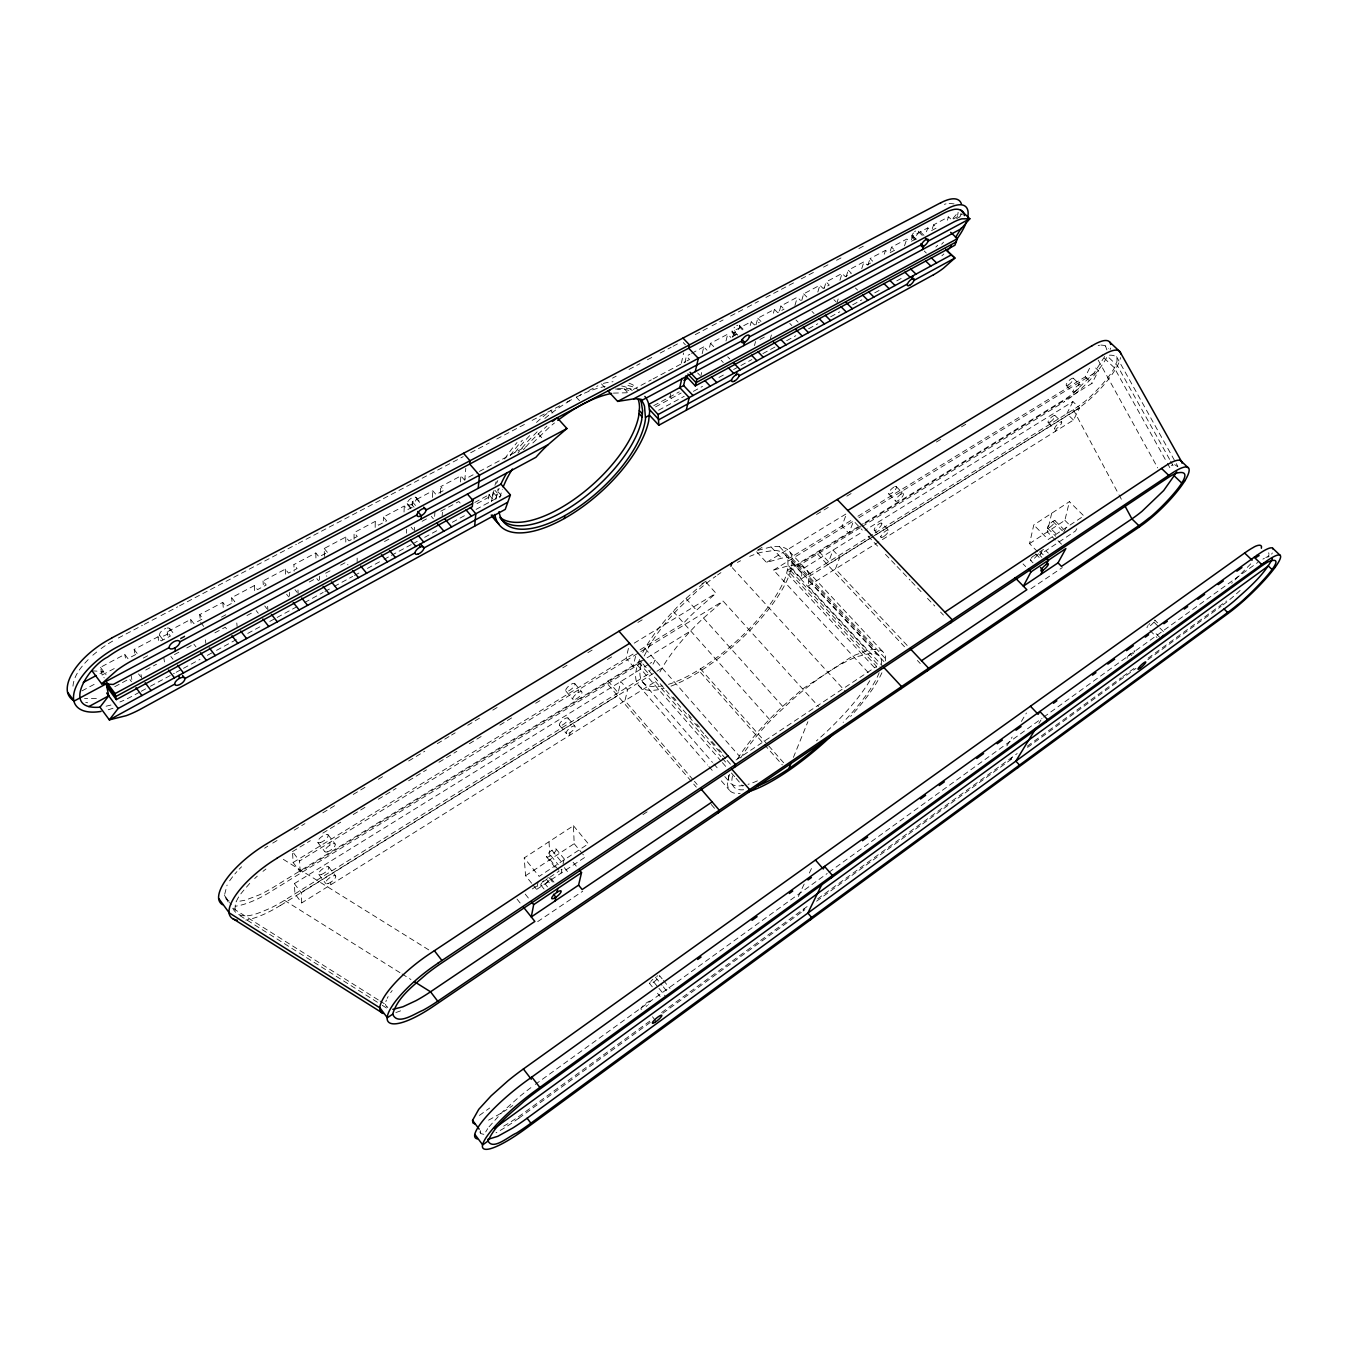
<?xml version="1.0" encoding="UTF-8"?>
<svg xmlns="http://www.w3.org/2000/svg" width="1348" height="1348" viewBox="0 0 1348 1348"><rect width="100%" height="100%" fill="white"/><g stroke="black" fill="none" stroke-linecap="round" stroke-linejoin="round"><path stroke-width="0.75" stroke-dasharray="5 3.75" d="M354.052 539.217L354.086 532.629L375.266 521.373L378.485 525.198L386.64 520.85L383.439 517.042L404.282 505.972L407.484 509.746L413.903 506.326M357.153 561.745L357.169 558.123M881.474 664.092L881.508 661.127A97.915 25.898 -42 0 0 869.999 653.409L857.176 656.628A97.915 25.898 -42 0 0 794.107 698.18L774.561 716.445A97.915 25.898 -42 0 0 744.13 752.555L740.692 757.913M228.166 902.014L224.408 895.392L227.087 885.046M375.165 527.405L375.266 521.373M885.535 660.874L885.585 657.74A103.375 27.348 -42 0 0 876.992 649.517L875.256 649.5A77.527 20.608 -42.2 0 0 867.337 650.595L852.863 655.92L802.633 688.946L782.699 706.369A78.117 20.928 -41.9 0 0 769.472 719.36L766.254 722.697A103.375 27.348 -42 0 0 740.473 754.29L736.834 759.952M383.338 520.8L383.439 517.042M404.029 512.021L404.282 505.972M406.489 533.201L406.658 529.292M412.134 505.483L412.303 501.709L432.809 490.807L436.027 494.548L443.93 490.335L440.712 486.611L460.898 475.895L464.1 479.585L477.58 472.407M414.274 530.91L414.459 527.27M432.405 497.463L432.809 490.807M434.646 516.385L434.899 512.189M440.274 493.267L440.712 486.611M442.161 515.863L442.414 512.206M72.96 686.183C73.938 674.573 82.397 665.339 90.282 657.521M460.409 481.977L460.898 475.895M464.774 480.444L465.785 468.379M1268.94 554.449L1268.721 552.747M958.142 212.327L957.619 215.326M496.35 496.03L493.25 492.475L489.004 494.767L488.515 497.951A96.921 42.951 -42 0 0 488.296 502.855M491.599 501.507L492.104 498.322M493.25 492.475L492.745 495.66A91.816 40.676 -42 0 0 492.526 500.31M495.845 499.198L498.052 488.903M532.932 884.861L536.622 889.427L538.425 880.109M569.581 735.334L570.12 732.621M577.972 692.72L578.545 689.772M791.36 567.929L801.437 578.781L802.195 569.193L863.225 531.398M883.934 667.58L808.177 586.026L808.918 575.428A101.336 32.521 -42 0 0 798.808 565.553L796.938 565.368A75.994 24.5 -42.2 0 0 788.546 565.739L773.55 570.086L868.5 672.837M561.088 873.15L561.931 869.241A6.201 1.786 -39.5 0 1 560.701 869.982M563.076 863.967L563.936 859.973M670.714 393.7L670.023 396.834L673.73 400.794M681.347 363.202L683.605 352.991M684.868 362.747L686.351 356.142L689.839 354.288M1037.589 551.72L1029.552 543.615L1033.764 524.962L1069.402 501.658L1083.843 515.913L1048.239 539.47L1033.764 524.962M628.438 648.371L626.146 658.33L633.156 666.401L636.003 654.505M702.19 353.665L703.791 346.874L706.975 350.21M1051.693 513.234L1047.312 531.904L1055.349 539.941M700.775 376.277L701.668 372.52M709.587 347.177L710.514 343.319L727.701 334.186L730.886 337.472M1029.552 543.615L1064.869 520.328L1069.402 501.658M725.999 340.977L727.701 334.186M732.655 337.286L734.323 330.664L751.24 321.683L754.425 324.935L759.312 322.324M493.907 490.638L492.745 495.07L474.766 504.809M495.862 498.642L499.114 488.33M750.229 325.542L751.24 321.683M499.771 497.766L502.299 489.307M756.009 324.834L757.778 318.212L774.443 309.349L777.628 312.567L784.047 309.147M754.476 345.56L755.554 341.533M773.381 313.225L774.443 309.349M770.348 338.719L771.393 334.961M779.498 310.899L780.88 305.945L797.325 297.2L800.493 300.402M794.932 305.491L797.325 297.2M801.723 300.469L803.661 293.847L819.854 285.237L823.021 288.388L829.273 285.068L826.105 281.917L842.062 273.442L845.23 276.559L851.38 273.273L848.229 270.173L863.967 261.815L867.118 264.899L873.201 261.664L870.033 258.58L885.552 250.34L887.658 252.379M876.251 667.429L876.554 666.384L787.468 570.339L863.276 523.597M703.74 733.615L641.732 662.593L640.873 665.508A95.573 31.846 -42 0 0 662.138 685.913M817.815 292.061L819.854 285.237M824.083 288.556L826.105 281.917M839.939 280.266L842.062 273.442M836.99 302.744L838.17 298.986M846.14 276.795L848.229 270.173M861.76 268.623L863.967 261.815M867.876 265.219L870.033 258.58M884.254 254.216L885.552 250.34M890.236 251.048L891.55 247.156L906.85 239.034L909.984 242.067M904.491 245.858L906.85 239.034M911.4 239.776L912.748 235.9L927.828 227.879L930.979 230.879L936.793 227.778L933.659 224.796L948.537 216.893L950.626 218.865M926.447 231.772L927.828 227.879M385.865 1001.615L386.421 1000.048M932.26 228.671L933.659 224.796M947.324 220.213L948.537 216.893M1268.738 555.275L1267.912 557.263M639.592 659.425L636.644 668.119A100.881 33.633 -42 0 0 664.227 688.339M232.766 908.266C240.129 922.689 258.597 912.967 269.347 908.636A63.339 22.646 -36.2 0 0 284.495 900.346L648.658 673.815L650.309 669.703M879.149 672.703L878.087 675.314A97.915 25.898 -42 0 1 843.14 722.376M793.416 757.391L807.89 721.719M881.811 523.26A5.139 1.601 -43.8 0 1 876.84 529.68A5.139 1.601 -43.8 0 1 875.425 527.22A5.139 1.601 -43.8 0 1 881.811 523.26L888.551 530.286A5.156 1.567 -43.7 0 1 883.563 536.689L882.384 539.604L1073.48 420.037L1079.563 408.006L1072.907 401.586L865.012 530.303M900.767 494.345L902.031 491.228M648.354 664.446L294.353 883.614L294.942 893.842L301.75 902.924L655.448 681.599L656.56 678.87M496.586 483.342L497.8 480.545M865.062 522.485L1063.488 400.154A48.781 14.12 -45.9 0 0 1073.294 393.212L1094.172 372.857L1105.613 355.08M798.319 896.487L804.183 884.018M809.356 873.032L812.844 865.601M644.192 655.971L649.803 645.153A95.573 31.846 -42 0 1 678.381 608.723L697.337 590.812A95.573 31.846 -42 0 1 715.855 576.186M804.133 908.72L802.987 911.096L806.39 908.619M1055.248 431.427L1056.714 428.479A4.92 1.382 -45.3 0 0 1061.786 422.21A4.92 1.382 -45.3 0 0 1056.124 425.749A4.92 1.382 -45.3 0 0 1056.697 428.496M1078.198 385.292L1079.748 382.141M1072.907 401.586L1066.875 413.651L1073.48 420.037M857.918 516.233L1085.258 376.85L1090.684 365.965M864.843 523.479L1092.049 383.321L1098.451 370.666L1092.958 365.46M1042.038 551.096L1040.268 554.432L1075.569 530.96L1077.406 527.607M387.179 998.363L388.14 996.56M1063.69 532.157L1066.15 527.624M642.777 652.483L646.029 646.636A100.881 33.633 -42 0 1 670.125 614.637L673.208 611.335A76.213 25.713 -41.9 0 1 685.964 598.495L703.37 583.229M653.005 664.16L655.246 660.166L650.073 663.368M659.846 671.995L663.165 666.165A101.336 32.521 -42 0 1 687.547 634.234L690.665 630.931A76.566 24.871 -41.9 0 1 703.504 618.058L723.084 601.056L818.539 706.504M485.701 1131.932L487.706 1128.664M1006.889 745.848L1012.129 737.036M1021.396 721.45L1026.435 712.991M1010.579 759.783L1012.146 757.205M1038.92 723.354L1040.976 720M229.632 880.817L232.934 876.301M390.65 992.634L392.184 990.544M489.004 1126.844L502.922 1111.426L519.806 1096.379A64.923 13.227 -39.2 0 1 532.174 1086.69M952.918 218.427L957.872 212.698M1250.759 563.852L1231.701 583.263M234.838 873.959L236.928 871.6M523.412 449.726L525.332 447.536M249.717 883.395C243.095 891.382 231.468 901.644 236.203 912.95M532.848 442.97L549.664 426.945A91.967 40.339 -42 0 1 554.5 422.952M239.169 869.19L241.562 866.781M537.144 431.815L528.365 440.695A91.9 40.507 -42 0 0 517.952 453.012M479.382 471.446L526.293 446.458A73.314 32.537 -41.9 0 1 538.358 433.904L546.951 426.069M935.832 247.055L937.719 245.252M640.081 649.787L683.655 623.062A76.415 25.208 -41.9 0 1 696.478 610.223L716.024 593.255L705.459 581.595M254.654 878.559L257.316 876.133M92.81 655.229L98.236 650.747M262.978 871.347L265.944 869.022M649.82 1021.127L523.31 1113.28A65.462 13.699 -39.1 0 1 508.87 1123.086L500.951 1127.737M661.615 1012.533L809.204 905.03M817.663 898.88L1017.184 753.549M1027.243 746.202L1121.216 677.758M1122.901 676.528L1136.347 666.738M1148.125 658.161L1220.462 605.454A51.51 8.593 -44 0 0 1226.343 600.972M518.896 1118.166L651.067 1021.835M662.879 1013.224L801.285 912.343M816.585 901.189L1013.982 757.306M1027.547 747.415L1136.01 668.355M1147.805 659.762L1221.052 606.364M535.274 1084.415L827.217 873.504M828.919 872.274L1042.004 718.332M1043.706 717.102L1255.881 563.801A51.072 8.341 -43.9 0 1 1257.768 562.47M479.382 1115.419L489.644 1108.039M537.684 921.628L582.74 891.213M1030.967 588.722L1062.308 567.575M642.929 814.613L649.938 809.963M532.325 888.922L539.133 884.389M542.503 882.148L559.285 871.01M1032.096 556.977L1044.178 548.956L1048.323 553.135M536.622 889.427L585.217 857.109L582.757 854.126M736.025 760.002L876.554 666.384M525.568 875.711L574.181 843.679L573.456 825.734L524.22 857.918L525.568 875.711L531.702 883.328M808.177 586.026L878.913 541.778M801.437 578.781L873.302 534.078M875.088 532.966L1073.328 409.64A48.899 13.834 -45.8 0 0 1083.135 402.681C1089.639 398.941 1135.909 353.007 1108.376 355.249M280.603 905.384L617.519 695.568M827.571 564.745L1074.305 411.089M301.75 902.924L301.227 892.78L655.212 672.298M656.948 671.22L662.121 668.001M809.002 576.506L1079.563 408.006M292.6 853.419L293.123 862.501L300.149 871.819L645.355 658.869M647.107 657.79L690.665 630.931M796.938 565.368L863.074 524.574M641.732 662.593L270.476 891.786A58.284 21.197 -36 0 1 235.563 906.193M860.243 527.691L786.794 573.035L875.644 668.928M862.029 526.596L1064.499 401.62M641.362 660.436L274.318 886.731A63.137 23.084 -36 0 1 259.17 894.937L245.269 900.194L236.001 901.846M293.123 862.501L633.105 654.05M850.824 520.581L789.979 557.887A75.859 24.837 -42.2 0 0 781.537 558.19L766.49 562.453L755.958 551.062M300.149 871.819L299.593 860.984L723.084 601.056M773.55 570.086L853.587 520.968L848.903 533.303L841.961 526.006L846.561 513.622L766.49 562.453M858.962 517.649L1098.451 370.666M292.499 851.599L310.36 840.697M322.863 833.081L340.724 822.179M353.227 814.546L365.729 806.913M378.249 799.297L396.11 788.395M408.613 780.762L426.474 769.86M438.976 762.243L456.854 751.341M469.374 743.692L481.927 736.042M499.855 725.106L512.392 717.456M535.695 703.252L542.873 698.871M607.392 659.509L614.57 655.128M634.234 643.131L716.024 593.255M272.751 843.107L279.912 838.776M294.218 830.132L304.951 823.645M322.829 812.844L335.349 805.278M353.227 794.461L365.746 786.895M378.266 779.329L385.427 775.016M408.663 760.963L424.755 751.24M437.274 743.675L449.794 736.109M451.58 735.031L455.169 732.857M467.722 725.275L480.276 717.692M492.812 710.11L499.99 705.762M562.739 667.85L569.918 663.519M587.846 652.685L595.007 648.337M637.874 622.439L645.001 618.142M701.904 583.735L708.863 579.539M757.745 549.984L764.872 545.687M816.5 514.481L828.969 506.949M846.83 496.148L854.009 491.818M936.388 442.026L943.549 437.696M961.461 426.861L968.639 422.531M655.532 406.894L681.128 393.026M139.434 692.249L132.087 696.242A60.441 28.814 -33.6 0 1 119.888 701.988M141.27 691.254L148.6 687.261M150.437 686.267L174.313 673.309M176.15 672.298L181.66 669.316M183.497 668.322L200.026 659.341M207.356 655.347L214.703 651.354M216.539 650.359L236.743 639.39M247.762 633.408L262.456 625.421M269.785 621.445L275.295 618.446M277.132 617.451L297.335 606.482M304.682 602.489L323.132 592.463M324.986 591.452L332.366 587.442M334.22 586.447L352.671 576.422M354.524 575.411L360.068 572.411M367.448 568.401L382.209 560.364M384.062 559.369L389.589 556.353M391.442 555.359L417.29 541.323M424.671 537.313L439.431 529.292M452.355 522.266L465.279 515.256M476.08 509.392L500.159 496.3M658.633 410.23L684.228 396.312M693.378 391.358L702.51 386.387M718.973 377.44L726.286 373.463M733.598 369.504L739.092 366.521M740.928 365.527L751.898 359.562M762.867 353.597L775.673 346.655M786.642 340.69L795.792 335.719M808.598 328.76L817.781 323.773M830.638 316.797L839.821 311.792M852.694 304.817L861.878 299.829M874.734 292.836L880.244 289.837M896.774 280.856L902.284 277.873M474.799 502.45L487.235 495.727M653.78 405.63L679.257 391.847M114.748 686.705L129.374 678.836L131.464 681.616M145.719 670.04L156.503 664.244M174.431 654.589L179.722 651.741M186.799 647.933L192.09 645.085M214.871 632.835L225.284 627.224L227.374 629.887M246.937 615.564L254.334 611.588M309.299 581.999L316.46 578.14L318.566 580.718M330.024 570.844L324.733 573.692L326.839 576.27M340.589 565.166L345.863 562.318L347.969 564.863M384.5 541.525L389.623 538.779M422.109 521.288L429.439 517.346M440.813 511.212L458.826 501.523L460.932 503.95M759.935 339.46L765.411 336.511M180.497 639.036L185.872 636.155M221.443 617.131L226.734 614.3M99.954 673.562L103.644 671.59L104.453 675.432M135.744 654.505L127.959 658.65L124.774 654.42L100.477 667.327L102.094 675.028L104.2 677.859M325.744 553.287L319.004 556.876L315.803 552.966L293.881 564.593L294.167 571.148M633.24 389.488L651.303 379.866M653.106 378.906L685.643 361.567M686.941 360.876L689.553 359.495L686.351 356.142M732.537 336.596L737.508 333.95L734.323 330.664M890.202 252.598L894.701 250.206M911.467 241.275L915.899 238.916M953.407 218.932L963.871 213.355M956.591 218.629L959.827 216.91M102.094 675.028L115.102 668.103M82.009 690.867L96.854 682.931M143.242 658.127L150.673 654.151M180.362 638.278L185.923 635.296M134.783 653.089L134.126 649.45L158.002 636.778L161.187 640.94L170.387 636.054L167.203 631.892L190.658 619.423L193.842 623.551L202.891 618.732L199.689 614.637L222.757 602.388L225.942 606.448L234.822 601.714L231.62 597.669L254.3 585.622L257.485 589.649L266.213 584.998L263.029 580.988L285.304 569.159L288.506 573.119L297.082 568.553L293.881 564.593M324.396 556.471L324.228 548.484L345.779 537.043L348.98 540.902L357.287 536.487L354.086 532.629M691.591 353.361L703.791 346.874M118.304 638.042L142.416 625.354M144.27 624.377L159.115 616.575M160.968 615.598L177.666 606.819M179.52 605.842L296.392 544.373M298.245 543.413L463.223 456.635M470.671 452.726L489.29 442.936M496.738 439.01L524.658 424.334M532.106 420.408L559.858 405.815M567.154 401.974L572.647 399.092M579.522 400.693L576.304 397.171L581.696 394.324M588.908 390.532L597.905 385.798M612.514 378.131L616.171 376.193M629.011 369.436L640.03 363.657M647.36 359.798L652.87 356.9M660.2 353.041L671.203 347.245M673.04 346.284L678.549 343.386M695.231 334.624L710.11 326.789M711.963 325.812L723.118 319.948M730.565 316.039L745.444 308.22M747.298 307.243L758.452 301.362M765.883 297.453L793.787 282.794M801.217 278.868L816.096 271.049M823.527 267.14L829.121 264.208M836.552 260.282L842.129 257.35M858.878 248.554L864.456 245.622M488.566 1120.171L501.304 1113.111A65.327 14.053 -39 0 0 506.949 1109.488M1265.789 557.516L1269.26 556.067M757.728 550.372L771.073 546.934A75.656 25.326 -42.2 0 1 779.565 546.715L781.469 546.934A100.881 33.633 -42 0 1 791.916 557.162L792.017 564.542L789.827 573.439A100.881 33.633 -42 0 1 669.535 686.654M1171.294 465.363L1172.541 464.993M110.957 705.038L105.296 706.403M1098.165 345.61L1099.564 345.257M96.399 698.483L84.553 698.55M613.441 393.111L627.073 392.774M617.569 388.949L623.922 388.477A72.792 32.066 -42.3 0 1 631.134 388.965M1100.844 345.037L1104.787 345.476L1108.376 348.643M949.11 203.346L954.064 203.902M615.497 389.016L624.849 389.437A91.9 40.507 -42 0 1 628.876 390.448M1174.664 464.656L1177.899 466.796M483.848 1134.325L481.135 1133.702L478.422 1130.247M92.018 670.815L103.644 671.59M85.699 702.342L87.654 702.78M229.143 901.071L225.874 898.88M283.35 859.367L428.816 949.919M284.495 900.346L400.255 972.835M402.041 973.947L410.938 979.524M378.266 999.896L234.771 909.512L232.463 906.378M380.035 1001.008L385.343 1004.344L387.803 1007.613M239.927 915.629L380.49 1004.193M382.276 1005.322L387.601 1008.675L385.343 1004.344M1104.214 358.18L1114.206 367.633L1166.391 461.471M1085.258 376.85L1092.049 383.321M923.97 235.327L918.527 230.104A4.886 1.904 -47.3 0 1 916.859 234.855A4.886 1.904 -47.3 0 1 912.074 237.4L914.787 240.011M1073.244 378.198L1080.085 384.753M918.679 231.957L922.757 235.866M912.748 235.9L916.842 239.708M911.905 235.563L915.983 239.472M1066.319 385.579L1073.143 392.133M924.239 251.031L926.295 253.003M891.55 247.156L893.64 249.195M1054.928 415.47L1061.584 421.924M1048.205 422.598L1054.827 429.052M855.475 288.034L857.547 290.073M1064.869 520.328L1070.228 525.636M833.89 299.66L835.962 301.716M1054.928 520.614L1063.016 528.686M1157.578 622.877L1154.747 620.063A5.409 0.977 -43.7 0 1 1154.444 621.344M1052.889 521.39L1062.342 530.809M1154.242 622.405L1158.488 626.651M1159.903 628.05L1164.167 632.296M1049.688 527.422A5.291 1.314 -44.3 0 0 1055.164 520.884A5.291 1.314 -44.3 0 0 1049.014 524.894A5.291 1.314 -44.3 0 0 1049.688 527.422L1056.411 534.128M1156.129 633.745L1160.358 637.975M1047.649 528.18L1055.72 536.251M1149.979 630.476L1157.022 637.537M1057.995 540.666L1061.938 544.609M803.661 293.847L806.829 297.015M811.985 311.455L814.057 313.528M1040.622 552.208L1043.251 554.87M1041.869 557.297L1037.943 553.337A5.139 1.264 -44 0 1 1037.909 553.792M1035.685 553.893L1039.628 557.87M796.011 320.049L798.1 322.138M780.88 305.945L783.003 308.085M1030.394 560.212L1033.006 562.857M789.776 323.402L791.849 325.508M1023.031 563.902L1025.676 566.581M757.778 318.212L760.946 321.464M1105.478 345.914L1106.877 349.924M739.614 325.609L743.742 329.856M896.437 486.746L903.396 493.89A5.308 1.651 -44.1 0 1 898.24 500.563A5.308 1.651 -44.1 0 1 896.875 497.901A5.308 1.651 -44.1 0 1 903.396 493.89M739.698 327.008L742.445 329.839M735.048 332.366L737.777 335.197M732.065 331.052L736.193 335.315M732.166 332.451L734.913 335.298M888.669 493.857L895.611 501.018M727.718 356.816L729.79 358.972M710.514 343.319L713.699 346.621M721.197 360.32L723.269 362.494M874.245 530.185L880.969 537.212M683.284 342.577L685.424 344.835M855.036 522.485L862.282 530.067M868.078 536.15L878.222 546.766M885.467 554.365L895.628 564.997M897.077 566.514L910.119 580.179M911.568 581.696L921.712 592.328M927.508 598.394L934.754 605.993M940.55 612.059L943.448 615.092M697.657 372.992L699.747 375.182M907.17 645.439L835.389 569.008L839.804 557.331L833.013 550.119L828.649 561.846L818.59 551.147L817.545 554.062L904.525 646.77M917.365 660.436L920.212 663.469M789.473 551.551L883.934 652.904M792.017 558.274L885.569 658.734M779.565 546.715L875.256 649.5M785.547 555.14L879.907 656.56M792.119 562.857L802.229 573.743M809.019 581.039L885.164 662.896M623.922 388.477L628.067 392.942M771.073 546.934L781.537 558.207M788.546 565.739L867.337 650.595M790.653 570.659L881.558 668.608M601.494 383.91L604.73 387.398M732.318 567.744L846.46 692.535M550.709 410.618L552.865 412.993M538.358 433.904L542.503 438.538M685.964 598.495L696.478 610.223M703.504 618.058L782.699 706.369M673.208 611.335L769.472 719.36M767.383 744.399L700.471 668.827L699.696 671.439L763.069 743.068M768.781 745.966L785.513 764.872M764.451 744.618L782.346 764.872M645.001 648.472L739.327 756.076M497.934 491.666L501.962 496.283M494.969 490.369L497.041 492.745M673.242 697.169L676.005 700.32M688.424 714.541L691.17 717.709M696.697 724.028L699.444 727.179M711.862 741.4L717.389 747.719M718.77 749.303L721.517 752.454M705.105 735.199L725.78 758.873M727.162 760.441L731.29 765.175M638.514 662.188L648.658 673.815M655.448 681.599L720.927 756.7M722.292 758.25L727.751 764.518M489.004 494.767L494.177 500.698M637.503 665.204L721.028 761.047M722.393 762.614L729.234 770.483M734.711 776.751L730.599 772.05L729.504 774.78A103.375 27.348 -42 0 0 740.136 793.433M736.075 778.318L742.9 786.154M642.71 682.105L712.469 762.378M713.85 763.962L719.31 770.247M724.786 776.549L730.262 782.851M638.682 685.576L707.548 764.99M708.93 766.574L714.44 772.926M721.332 780.863L729.588 790.4M693.074 779.767L624.966 700.674L627.646 689.468L620.771 681.515L618.159 692.788L608.015 680.993L607.392 683.79L696.309 787.131M694.439 781.351L697.152 784.519M711.255 804.486L714.811 808.631M415.875 497.328L419.531 501.591M574.602 683.436L581.679 691.743M416.414 498.625L420.054 502.905M431.259 516.368L433.365 518.812M412.303 501.709L415.521 505.466M411.646 504.354L414.072 507.202M407.163 503.545L410.803 507.825M407.719 504.843L411.359 509.123M566.042 691.271L573.102 699.595M411.14 527.203L413.229 529.68M567.963 717.945L574.821 726.05M559.336 725.157L566.497 733.666M573.456 825.734L588.368 843.814L539.149 876.385L524.22 857.918M574.181 843.679L581.544 852.627M324.228 548.484L327.446 552.394M573.102 862.282L576.725 866.713M556.252 849.173A6.184 1.82 -39.4 0 1 549.58 856.368A6.184 1.82 -39.4 0 1 548.316 853.335A6.184 1.82 -39.4 0 1 556.252 849.173L566.143 861.288M662.138 978.833L659.526 975.632A6.369 1.365 -40.1 0 1 653.763 982.018A6.369 1.365 -40.1 0 1 650.107 982.389M663.452 980.434L669.99 988.438M551.922 850.302L561.83 862.45M655.448 977.233L662.003 985.27M663.317 986.871L667.243 991.69M564.323 867.657L568.199 872.426M550.843 855.626L558.24 864.691M653.763 982.001L657.672 986.803M658.987 988.404L665.508 996.408M558.645 870.134L550.051 859.586L549.024 841.708M546.513 856.755L555.157 867.387M649.669 983.619L652.28 986.837M657.521 993.257L660.132 996.475M553.961 882.165L550.372 877.716A6.015 1.719 -39.3 0 1 544.508 884.339A6.015 1.719 -39.3 0 1 541.761 882.906M549.327 878.087L552.95 882.552M546.159 878.913L550.961 884.844M545.131 883.934L547.524 886.9M652.466 1016.78L656.24 1021.464M540.919 885.13L544.508 889.596M294.993 589.699L297.082 592.311M286.585 594.232L288.674 596.844M525.215 894.095L528.837 898.611M517.009 899.082L520.901 903.952M264.747 605.993L266.837 608.622M256.187 610.593L258.277 613.239M200.65 622.473L203.818 626.55M193.859 644.142L195.949 646.838M169.814 628.64L174.65 634.925M328.07 834.766L335.147 843.983M159.839 635.7L163.445 640.435M317.808 842.483L324.885 851.734M170.893 656.493L172.982 659.223M328.76 866.933L335.618 875.93M318.853 874.448L325.694 883.479M293.679 853.166L299.593 860.984M134.126 649.45L137.311 653.662M138.541 673.916L140.613 676.679M294.353 883.614L301.227 892.78M100.477 667.327L106.037 674.809M224.408 895.392L231.317 904.811M1116.565 356.698L1177.697 466.122M1169.609 459.348L1117.391 365.679L1107.399 356.243A44.905 12.958 -45.9 0 1 1064.549 401.502M1170.637 461.185L1174.731 468.531M1167.419 463.324L1171.513 470.671M1098.199 360.118L1157.696 467.857M1073.328 409.64L1117.997 492.964M1118.992 494.817L1122.951 502.231M480.629 1133.179L480.292 1130.635M124.774 654.42L125.465 658.043M131.11 675.5L131.851 679.51M141.035 674.573L141.658 678.061M158.002 636.778L158.575 640.418M163.849 657.908L164.473 661.935M167.203 631.892L167.742 635.548M190.658 619.423L191.13 623.096M199.689 614.637L200.144 618.294M205.418 639.879L205.84 643.417M222.757 602.388L223.347 608.285M231.62 597.669L231.974 601.36M236.793 622.978L237.113 626.534M254.3 585.622L254.738 591.553M263.029 580.988L263.281 584.695M267.645 606.364L267.881 609.936M285.304 569.159L285.608 575.107M289.432 592.362L289.618 596.22M297.975 590.02L298.127 593.609M315.803 552.966L315.954 558.948M319.476 576.203L319.56 580.078M329.906 842.382L329.957 845.112M330.715 882.249L330.766 884.777M345.779 537.043L345.796 543.042M1240.143 590.441A47.416 7.869 -44 0 1 1221.12 606.263M1262.891 559.134A51.072 8.341 -43.9 0 1 1264.39 558.274M1272.276 552.95A47.382 7.869 -44 0 1 1271.686 554.163M518.913 1118.099A60.407 12.57 -39.1 0 1 496.013 1132.792M512.796 1105.495A65.327 14.053 -39 0 1 509.864 1107.534M1153.854 622.169A5.409 0.977 -43.7 0 1 1149.086 626.719A5.409 0.977 -43.7 0 1 1147.081 627.022M1147.434 626.382A5.409 0.977 -43.7 0 1 1148.041 625.556M1148.833 624.613A5.409 0.977 -43.7 0 1 1149.777 623.619M1127.484 656.998A5.257 0.944 -43.5 0 1 1132.708 651.792A5.257 0.944 -43.5 0 1 1134.376 652.028M1133.786 652.803A5.257 0.944 -43.5 0 1 1133.028 653.713M1132.101 654.673A5.257 0.944 -43.5 0 1 1131.107 655.617M1127.248 658.178A5.257 0.944 -43.5 0 1 1127.147 657.622M650.798 981.462A6.369 1.365 -40.1 0 1 652.887 979.305M656.678 976.407A6.369 1.365 -40.1 0 1 657.773 975.8M641.766 1009.18A6.184 1.297 -40 0 1 642.861 1005.996A6.184 1.297 -40 0 1 649.584 1001.143A6.184 1.297 -40 0 1 648.455 1004.327M647.36 1005.389A6.184 1.297 -40 0 1 646.13 1006.434M1074.373 410.972A45.023 12.688 -45.8 0 0 1117.543 365.594A44.989 12.671 -45.8 0 0 1120.576 357.557M1110.499 348.07A44.888 12.941 -45.9 0 1 1110.162 349.503M881.912 672.753A103.375 27.348 -42 0 1 850.622 716.395M743.641 789.76A97.915 25.898 -42 0 1 732.537 775.875M668.473 684.329A95.573 31.846 -42 0 0 785.985 575.832L788.024 567.407L787.889 560.431A95.573 31.846 -42 0 0 774.342 550.405L760.761 552.394A95.573 31.846 -42 0 0 749.69 556.404M717.54 574.989A95.573 31.846 -42 0 1 720.91 572.647M737.407 562.453A95.573 31.846 -42 0 1 740.574 560.768M869.797 680.706A97.831 26.134 -42 0 1 816.433 740.878M757.374 780.88A97.831 26.134 -42 0 1 748.039 784.317M743.928 785.328A97.831 26.134 -42 0 1 728.459 775.302M400.575 1010.848A58.79 16.547 -38 0 1 395.739 1012.55M280.603 905.283A58.453 20.793 -36.1 0 1 245.757 920.077M264.612 848.229A62.564 22.63 -36 0 1 267.78 846.156M542.621 881.895A6.015 1.719 -39.3 0 1 543.699 880.834M547.372 878.171A6.015 1.719 -39.3 0 1 548.467 877.666M1037.64 554.466A5.139 1.264 -44 0 1 1032.635 559.639A5.139 1.264 -44 0 1 1030.681 559.083M1031.186 558.274A5.139 1.264 -44 0 1 1031.894 557.347M883.563 536.689A5.156 1.567 -43.7 0 1 882.182 534.263A5.156 1.567 -43.7 0 1 888.551 530.286M894.735 486.679A5.291 1.685 -44.2 0 1 894.634 490.537A5.291 1.685 -44.2 0 1 888.602 493.705A5.291 1.685 -44.2 0 1 893.791 487.167M504.658 458.96A96.921 42.951 -42 0 1 517.009 442.532M536.487 422.413A96.921 42.951 -42 0 1 547.288 413.246M603.331 383.388A96.921 42.951 -42 0 1 613.037 381.72M628.977 383.186A96.921 42.951 -42 0 1 635.902 386.977M494.935 485.347A91.816 40.676 -42 0 1 496.182 481.64M510.201 455.658A91.816 40.676 -42 0 1 522.434 440.156M544.828 418.453A91.816 40.676 -42 0 1 569.648 400.878M576.304 397.171A91.816 40.676 -42 0 1 582.841 393.936M584.459 393.195A91.816 40.676 -42 0 1 605.168 386.472M621.664 386A91.816 40.676 -42 0 1 632.279 390.6M627.932 385.511A72.741 32.2 -42.3 0 1 630.038 386.05L632.161 386.606A97.005 42.765 -42 0 1 639.07 390.381M514.902 452.675A97.005 42.765 -42 0 1 520.21 446.121L523.091 442.852A73.247 32.672 -41.9 0 1 532.005 433.315M943.87 253.963A43.372 16.513 -47.3 0 1 941.864 255.834M943.549 242.151A43.304 16.665 -47.4 0 1 941.662 244.207M961.124 213.119A43.288 16.648 -47.4 0 1 959.961 216.826M944.358 204.34A46.624 17.928 -47.3 0 1 946.026 203.868M112.996 708.256A55.807 26.471 -33.5 0 1 106.913 710.126M101.1 648.573A59.801 28.493 -33.5 0 1 113.283 640.738M167.068 628.016A6.117 2.966 -34.4 0 1 168.247 633.139A6.117 2.966 -34.4 0 1 159.687 635.481A6.117 2.966 -34.4 0 1 165.737 628.37M415.184 497.024A5.577 2.645 -39.4 0 1 413.229 503.326A5.577 2.645 -39.4 0 1 407.197 503.225A5.577 2.645 -39.4 0 1 414.24 497.024M739.193 325.239A5.089 2.174 -45.1 0 1 737.676 330.294A5.089 2.174 -45.1 0 1 732.267 332.602A5.089 2.174 -45.1 0 1 734.711 327.143M736.733 325.677A5.089 2.174 -45.1 0 1 737.693 325.272M912.074 237.4A4.886 1.904 -47.3 0 1 913.725 232.665M914.618 231.755A4.886 1.904 -47.3 0 1 915.562 230.98M1075.03 391.611A5.072 1.449 -45.7 0 0 1080.304 385.09A5.072 1.449 -45.7 0 0 1074.508 388.645A5.072 1.449 -45.7 0 0 1075.03 391.611M1050.075 422.042A4.92 1.399 -45.3 0 0 1055.147 415.774A4.92 1.399 -45.3 0 0 1049.469 419.279A4.92 1.399 -45.3 0 0 1050.075 422.042M1068.206 385.056A5.072 1.466 -45.8 0 0 1073.446 378.535A5.072 1.466 -45.8 0 0 1067.667 382.074A5.072 1.466 -45.8 0 0 1068.206 385.056M327.379 851.869A6.42 2.292 -36.8 0 0 335.332 844.589A6.42 2.292 -36.8 0 0 327.311 847.117A6.42 2.292 -36.8 0 0 327.379 851.869M328.103 883.53A6.235 2.14 -36.8 0 0 335.804 876.486A6.235 2.14 -36.8 0 0 328.036 879.081A6.235 2.14 -36.8 0 0 328.103 883.53M321.279 874.532A6.218 2.174 -36.7 0 0 328.963 867.489A6.218 2.174 -36.7 0 0 321.178 870.033A6.218 2.174 -36.7 0 0 321.279 874.532M568.957 733.261A5.678 1.921 -40 0 0 575.141 726.437A5.678 1.921 -40 0 0 567.879 729.875A5.678 1.921 -40 0 0 568.957 733.261M562.133 725.14A5.662 1.938 -40 0 0 568.283 718.332A5.662 1.938 -40 0 0 561.021 721.736A5.662 1.938 -40 0 0 562.133 725.14M320.319 842.635A6.42 2.325 -36.7 0 0 328.255 835.372A6.42 2.325 -36.7 0 0 320.217 837.849A6.42 2.325 -36.7 0 0 320.319 842.635M575.63 699.241A5.847 2.039 -40.2 0 0 581.999 692.164A5.847 2.039 -40.2 0 0 574.534 695.585A5.847 2.039 -40.2 0 0 575.63 699.241M568.57 690.934A5.83 2.056 -40.2 0 0 574.922 683.874A5.83 2.056 -40.2 0 0 567.457 687.261A5.83 2.056 -40.2 0 0 568.57 690.934"/><path stroke-width="1.5" d="M488.06 1140.981C492.947 1150.973 509.342 1135.808 516.469 1133.095A65.614 13.328 -39.2 0 0 530.893 1123.204L1227.674 612.498A51.595 8.358 -43.9 0 0 1237.666 604.629C1241.609 602.758 1295.731 550.978 1268.148 561.863A51.123 8.223 -43.9 0 0 1259.639 567.424L539.267 1089.588A64.99 13.059 -39.2 0 0 523.782 1101.569C510.808 1113.397 495.306 1124.518 488.06 1140.981L482.719 1144.89L474.934 1134.527M419.649 547.355L419.818 544.255M421.166 518.963L421.334 515.728L417.695 511.465M933.524 274.756L658.835 425.243L658.144 414.51L648.708 404.383L683.621 385.528L685.441 377.491M467.402 494.042L472.878 500.361L472.306 506.713L116.299 699.612L106.846 686.873M474.664 526.141L475.827 513.756L470.418 507.505M478.22 488.313L479.45 475.221L469.694 464.049L469.98 460.713L463.493 453.299M564.374 518.475L564.846 515.627M581.544 872.611L533.673 904.643L531.281 916.943L578.578 885.147L581.544 872.611L579.135 869.662M392.706 1014.151C397.609 996.964 413.566 985.691 426.288 974.267A63.255 17.339 -38.1 0 1 441.672 963.011L1166.913 478.422A50.028 11.054 -44.6 0 1 1175.641 473.367C1205.432 465.296 1154.174 515.29 1148.799 518.138A50.483 11.222 -44.7 0 1 1138.807 525.636L437.729 1001.21A63.845 17.709 -38.2 0 1 423.171 1010.191C415.285 1013.224 397.475 1026.216 392.706 1014.151L387.348 1017.757L380.001 1007.933L229.261 912.899L218.898 898.762M555.09 900.936L555.898 897.246L553.506 894.28M556.96 892.275L557.786 888.517M681.852 378.4L679.763 387.617L689.199 397.609L686.25 410.23M695.248 371.677L698.348 358.366L688.659 348.205L689.418 344.818L682.964 338.078M1261.374 548.248C1262.84 542.806 1255.291 545.974 1253.168 547.541A50.938 8.695 -44 0 0 1244.625 553.017L523.378 1068.981A64.704 13.766 -39 0 0 507.91 1080.86L491.093 1095.857L478.742 1109.353L472.558 1120.34L472.912 1122.935L475.086 1124.08M685.812 375.873L695.298 385.899L696.832 379.411L957.383 238.697L950.677 232.328M736.143 374.778L736.968 371.593M743.776 345.594L744.652 342.274A5.089 2.14 -45 0 0 749.252 335.5A5.089 2.14 -45 0 0 742.664 339.022A5.089 2.14 -45 0 0 744.635 342.274L741.906 339.443M730.919 566.211L731.829 563.093M718.383 812.777L719.293 810.215L701.246 789.254M734.508 767.332L735.503 764.535L618.985 631.218M911.905 278.952L913.068 275.717M922.42 249.599L923.616 246.229A4.886 1.87 -47.2 0 0 928.351 239.641A4.886 1.87 -47.2 0 0 922.487 242.775A4.886 1.87 -47.2 0 0 923.599 246.229L920.903 243.617M1272.428 558.797C1263.413 575.748 1248.164 588.469 1234.06 601.124A51.544 8.476 -44 0 1 1224.068 608.976L527.102 1118.233A65.546 13.514 -39.2 0 1 512.661 1128.074L497.783 1136.313L487.69 1139.431M957.383 238.697L954.923 245.218L695.298 385.899M788.85 768.646L791.141 763.019M748.359 792.422L749.656 789.625L731.846 769.202M900.565 689.081L901.559 686.57L883.934 667.58M471.817 499.855L500.951 484.134L501.793 482.196A97.09 42.58 -42 0 1 506.915 472.659M503.158 486.898L505.702 481.101A91.967 40.339 -42 0 1 512.425 469.02M500.951 484.134L510.42 494.935L505.247 509.392L141.388 708.711A60.626 28.46 -33.8 0 1 126.173 715.687L109.34 719.866L99.988 707.194C59.497 710.396 89.558 665.575 107.503 657.15A59.919 28.274 -33.6 0 1 122.87 647.546L943.347 213.456A46.691 17.76 -47.2 0 1 952.362 209.85C957.029 208.148 964.208 209.563 964.376 215.579M1176.821 471.918L1163.678 490.554L1141.891 511.414A50.398 11.441 -44.8 0 1 1131.899 518.879L1061.483 566.362L1058.012 562.874L1065.88 548.552L1030.95 571.923L1023.368 586.161L1058.012 562.874M821.825 884.524L807.873 913.085L811.631 917.449L810.468 919.808M927.255 670.967L928.587 668.237L910.035 648.506M950.829 622.81L952.261 619.861L837.226 499.485M831.143 878.02L832.424 875.442L824.538 866.41L823.291 869.005L815.456 860.041M961.259 228.048L955.496 237.602M1040.791 574.45L1043.082 570.204A5.156 1.23 -44 0 0 1048.424 563.902A5.156 1.23 -44 0 0 1042.408 567.929A5.156 1.23 -44 0 0 1043.082 570.204L1040.487 567.559M1046.183 564.492L1048.525 560.178L1045.88 557.516M1035.854 728.392L1015.836 761.131L1019.526 765.074L1017.942 767.635M1045.863 722.376L1047.581 719.596L1039.847 711.491L1038.145 714.288L1030.462 706.234M99.988 707.194L108.733 695.838L106.222 683.84L74.123 701.061L67.838 692.484M510.42 494.935L118.118 708.509L109.34 719.866L174.684 684.161M92.018 670.815L101.639 683.773L113.232 684.464L535.948 457.275A73.5 32.099 -41.9 0 1 548.046 444.722L566.918 428.529L557.179 417.762L552.394 421.536M1228.23 613.391L526.461 1128.108A60.542 12.233 -39.2 0 1 482.483 1145.059A60.508 12.216 -39.2 0 1 535.661 1090.465L1264.272 562.638M1275.191 567.171L1272.006 569.479L1268.35 565.975L494.379 1128.394M1256.74 555.427L527.691 1080.001A60.374 12.553 -39.1 0 0 474.698 1134.696A60.407 12.57 -39.1 0 0 477.344 1138.891M697.691 959.456L701.078 957.013M751.999 920.347L757.087 916.674M789.338 893.454L792.742 891.011M808.008 880.008L811.412 877.565M862.501 840.764L867.623 837.074M920.482 799.01L925.604 795.337M939.253 785.513L944.358 781.823M976.761 758.486L983.585 753.583M997.217 743.759L1002.339 740.069M1015.988 730.245L1021.093 726.572M1053.445 703.268L1056.849 700.825M1092.537 675.129L1095.941 672.669M1107.837 664.109L1114.628 659.206M1126.524 650.646L1133.331 645.743M1145.227 637.183L1148.631 634.74M1163.897 623.736L1167.301 621.293M1184.252 609.077L1187.655 606.634M1197.833 599.304L1204.623 594.417M1218.188 584.644L1223.276 580.971M1236.857 571.198L1241.946 567.542M1139.616 526.782L433.551 1006.181A58.908 16.243 -38.1 0 1 387.112 1017.909A58.891 16.227 -38.1 0 1 437.78 963.365M712.132 801.908L582.168 889.545L578.578 885.147M921.526 660.722L1026.856 589.716L1015.044 577.669M1184.825 480.764L1181.606 482.921L1174.58 476.198M437.797 963.264L1171.328 473.637A46.455 10.278 -44.7 0 1 1184.959 480.663A46.472 10.278 -44.7 0 1 1139.683 526.664M728.004 755.958L430.231 953.457A58.756 16.53 -38 0 0 379.765 1008.085A58.79 16.547 -38 0 0 383.338 1013.528M944.881 612.127L1164.116 466.728A46.371 10.481 -44.7 0 1 1181.994 463.156M277.115 858.103L629.6 643.367M847.74 510.471L1102.361 355.367M1092.099 345.661L266.483 843.966A58.25 21.164 -36 0 0 218.662 898.914A58.284 21.197 -36 0 0 222.504 904.693M414.982 552.899L184.946 678.566A5.965 2.747 -34.6 0 1 177.599 685.306A5.965 2.747 -34.6 0 1 176.874 680.184A5.965 2.747 -34.6 0 1 184.946 678.566L182.603 675.483M507.354 502.45L423.98 547.979L421.284 544.794M731.576 379.984L658.919 419.666L649.534 409.573M739.024 375.923L907.44 283.973M658.144 414.51L951.267 254.924L954.906 258.058L943.314 268.336A47.214 17.76 -47.3 0 1 933.524 274.756M645.574 417.324L649.483 415.184L658.835 425.243M88.816 706.588L108.733 695.838M116.299 699.612L115.085 693.597L472.878 500.361M472.592 503.545L115.692 696.613L106.222 683.84M956.153 241.966L696.057 382.663L687.918 374.07M683.925 380.372L687.362 378.535M169.174 647.613L101.639 683.773L117.158 670.074A60.087 27.92 -33.8 0 1 132.542 660.385L566.918 428.529M179.773 641.934A6.133 2.915 -34.5 0 0 171.432 643.451A6.133 2.915 -34.5 0 0 172.207 648.894A6.133 2.915 -34.5 0 0 179.773 641.934L416.869 514.97M548.046 444.722L426.12 510.016L423.693 507.168M609.785 390.381L607.948 390.903L617.687 401.418L633.594 398.89L741.703 340.977M749.319 336.899L921.409 244.696M83.29 682.442L96.247 675.533M617.687 401.418L952.884 222.487A46.809 17.524 -47.1 0 1 961.882 218.831L969.835 218.764L961.107 228.789L642.861 399.834A72.994 31.644 -42.3 0 0 633.594 398.89M111.598 638.042L940.82 202.706M392.824 1009.366L402.934 1006.771L415.959 1000.688A63.71 18.029 -38.1 0 0 430.534 991.791L534.87 921.442L523.496 907.204M414.493 981.748L430.534 991.791L437.729 1001.21M232.867 918.662L382.327 1012.938M1109.589 341.954L1119.733 351.508M960.349 209.833L969.835 218.764L928.199 241.073L925.486 238.461M1181.168 461.083L1188.313 467.891M1272.765 548.316L1280.212 555.41M945.689 249.245L954.906 258.058L914.096 280.333L911.45 277.772M945.976 249.869L951.267 254.924M1161.521 468.447L1168.75 475.372M1254.179 557.263L1261.728 564.492M1244.625 553.017L1252.124 560.195M931.283 257.822L936.59 262.911M925.554 260.922L930.845 266.028M910.675 268.993L915.983 274.133M904.845 272.144L910.153 277.3M889.764 280.317L895.072 285.506M1138.807 525.636L1131.899 518.879L1124.94 505.921M1224.068 608.976L1227.674 612.498M883.867 283.518L889.175 288.725M868.567 291.808L873.892 297.049M862.568 295.043L867.91 300.301M845.735 302.121L852.391 308.743M841 306.737L846.325 312.045M825.262 315.264L830.604 320.622M819.095 318.6L824.454 323.958M803.138 327.244L808.497 332.653M795.556 329.266L802.245 336.056M1028.305 569.244L1030.95 571.923M780.711 339.393L786.069 344.869M773.044 341.465L779.734 348.306M757.947 351.727L763.322 357.254M751.527 355.215L756.885 360.742M733.514 362.848L740.237 369.807M728.341 367.768L733.716 373.362M711.424 376.935L716.799 382.562M704.819 380.507L710.194 386.168M690.024 372.233L696.832 379.411M683.621 385.528L693.041 395.503M639.373 410.635L642.474 413.971M639.053 413.6L642.137 416.936M466.037 509.881L471.446 516.149M444.874 519.031L451.631 526.933M437.106 523.226L443.88 531.163M418.335 535.712L423.744 542.115M410.466 539.975L415.875 546.412M389.488 550.456L395.419 557.533M381.484 554.786L387.398 561.897M360.691 566.059L366.622 573.22M352.553 570.457L358.484 577.652M331.423 581.898L337.337 589.16M323.149 586.38L329.064 593.659M301.682 598.006L307.58 605.353M293.257 602.573L299.172 609.936M531.247 901.627L533.673 904.643M271.42 614.402L277.334 621.832M262.877 619.035L268.774 626.483M240.669 631.049L246.566 638.581M231.957 635.767L237.855 643.316M209.378 648L215.276 655.617M434.376 950.711L441.925 960.501M531.837 1077.035L539.807 1087.381M523.378 1068.981L531.297 1079.259M200.532 652.786L206.429 660.436M527.102 1118.233L530.893 1123.204M177.548 665.221L183.446 672.938M168.551 670.091L174.448 677.842M145.18 682.762L151.06 690.564M472.558 1120.34L479.18 1129.169M136.03 687.716L141.911 695.551M106.762 682.408L115.085 693.597M106.644 693.041L118.118 708.509M1120.222 352.199L1181.589 461.639M174.937 647.899L175.392 651.05M178.947 675.399L179.385 678.398M1228.314 613.289A47.5 7.65 -43.9 0 0 1275.326 567.07A47.466 7.65 -43.9 0 0 1264.188 562.756M1256.656 555.544A47.382 7.869 -44 0 1 1273.186 549.327M1255.814 557.651A51.022 8.459 -43.9 0 1 1259.133 555.544M1163.391 635.363A5.426 0.944 -43.6 0 1 1162.364 636.323M1092.032 345.779A44.888 12.941 -45.9 0 1 1110.668 344.448M1102.293 355.484A44.989 12.671 -45.8 0 1 1120.778 353.968M833.081 734.256A103.375 27.348 -42 0 1 748.359 791.765M825.852 739.21A97.915 25.898 -42 0 1 757.475 786.086M237.349 920.28A58.453 20.793 -36.1 0 1 229.025 913.051A58.419 20.759 -36.1 0 1 277.132 858.204M496.131 520.749A96.921 42.951 -42 0 1 491.279 515.02M638.244 399.463A91.816 40.676 -42 0 1 639.508 407.399L638.598 416.633A91.816 40.676 -42 0 1 576.742 497.496A91.816 40.676 -42 0 1 499.872 517.312M639.929 399.446A91.9 40.507 -42 0 1 641.378 402.833L642.608 410.736L641.682 419.969A91.9 40.507 -42 0 1 576.54 503.09A91.9 40.507 -42 0 1 500.378 518.323M499.164 524.237A97.005 42.765 -42 0 1 492.761 514.953M644.866 396.43A97.09 42.58 -42 0 1 648.422 403.119L649.669 411.46L648.641 421.183A97.09 42.58 -42 0 1 569.564 515.458A97.09 42.58 -42 0 1 494.834 514.431M641.109 399.884A91.967 40.339 -42 0 1 644.513 406.203L645.507 418.554A91.967 40.339 -42 0 1 572.951 510.774A91.967 40.339 -42 0 1 499.03 511.65M557.786 420.391A91.967 40.339 -42 0 1 611.604 393.431M966.162 222.69A43.372 16.513 -47.3 0 1 956.575 239.489M951.486 245.909A43.372 16.513 -47.3 0 1 947.779 250.037M967.729 217.23A43.355 16.496 -47.3 0 0 947.122 208.822L118.034 646.585A55.774 26.438 -33.5 0 0 73.887 701.179A55.807 26.471 -33.5 0 0 101.066 711.39M940.769 202.823A43.288 16.648 -47.4 0 1 961.427 204.087M74.073 700.842A55.689 26.674 -33.4 0 1 67.602 692.619A55.672 26.657 -33.4 0 1 111.614 638.16M1140.088 668.288A5.274 0.893 -43.4 0 0 1145.783 662.07A5.274 0.893 -43.4 0 0 1139.835 666.401A5.274 0.893 -43.4 0 0 1140.088 668.288M655.027 1022.29A6.218 1.247 -40.1 0 0 661.851 1015.33A6.218 1.247 -40.1 0 0 654.302 1020.116A6.218 1.247 -40.1 0 0 655.027 1022.29M554.651 898.004A6.049 1.668 -39.4 0 0 561.156 891.045A6.049 1.668 -39.4 0 0 553.455 895.257A6.049 1.668 -39.4 0 0 554.651 898.004M420.121 516.267A5.594 2.612 -39.5 0 0 426.019 509.258A5.594 2.612 -39.5 0 0 418.369 511.92A5.594 2.612 -39.5 0 0 420.121 516.267M418.15 554.045A5.443 2.46 -39.2 0 0 423.862 547.271A5.443 2.46 -39.2 0 0 416.431 549.984A5.443 2.46 -39.2 0 0 418.15 554.045M734.475 381.113A4.954 2.039 -44.5 0 0 738.94 374.609A4.954 2.039 -44.5 0 0 732.503 378.114A4.954 2.039 -44.5 0 0 734.475 381.113M909.614 285.338A4.752 1.786 -46.6 0 0 914.214 278.985A4.752 1.786 -46.6 0 0 908.468 282.12A4.752 1.786 -46.6 0 0 909.614 285.338"/></g></svg>
